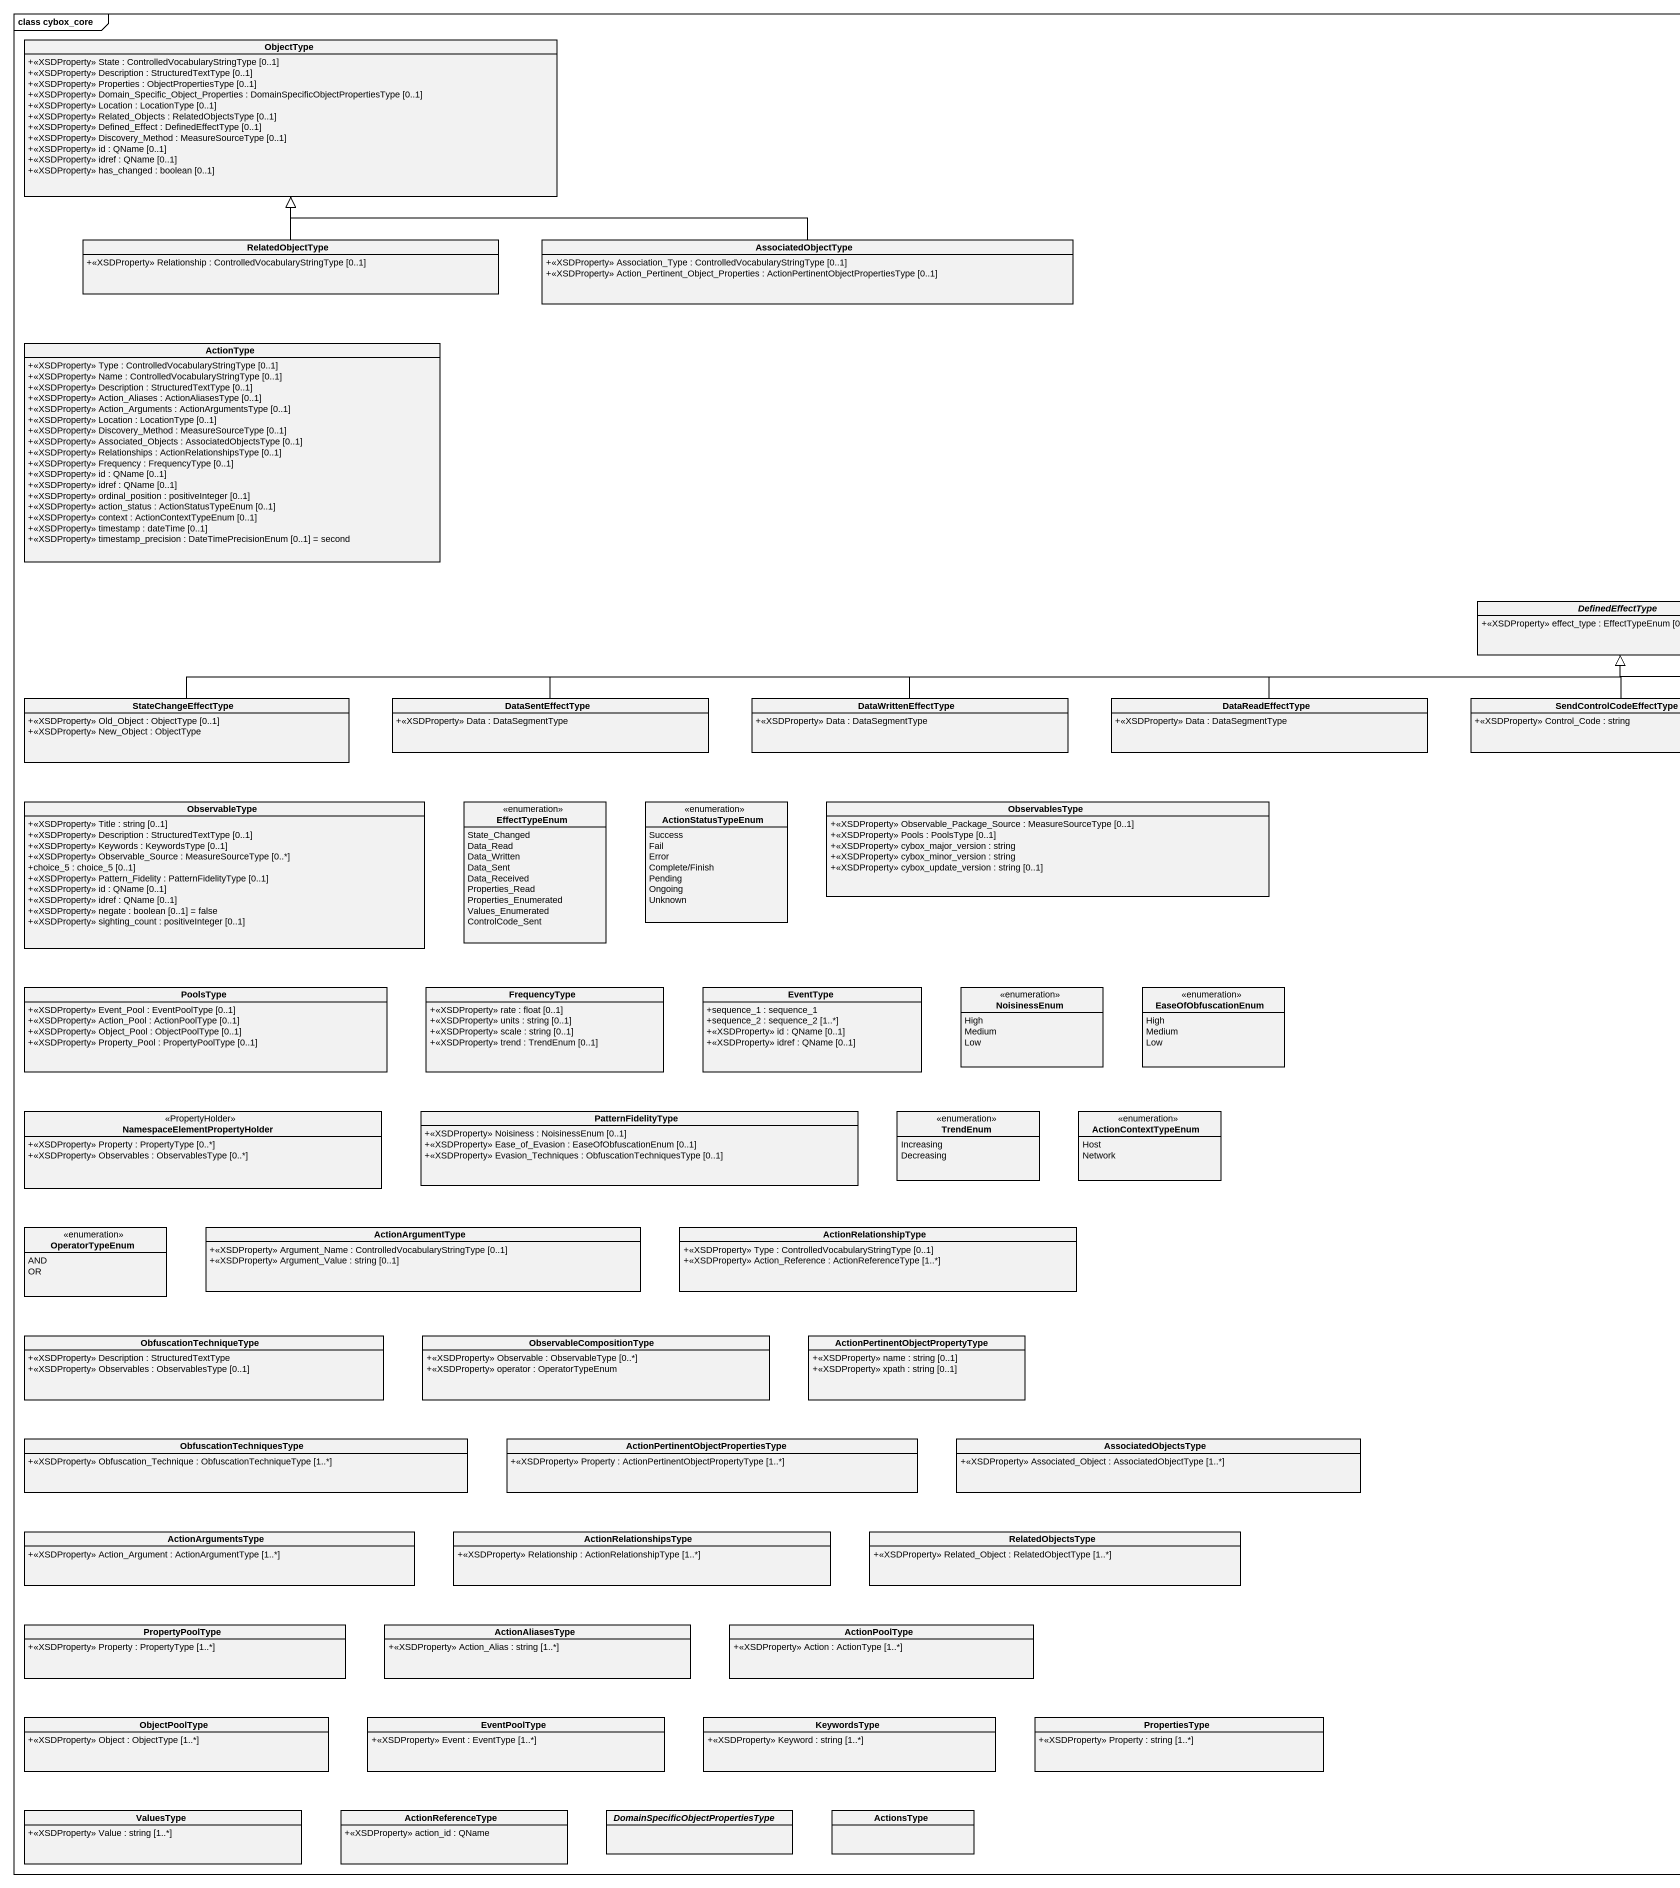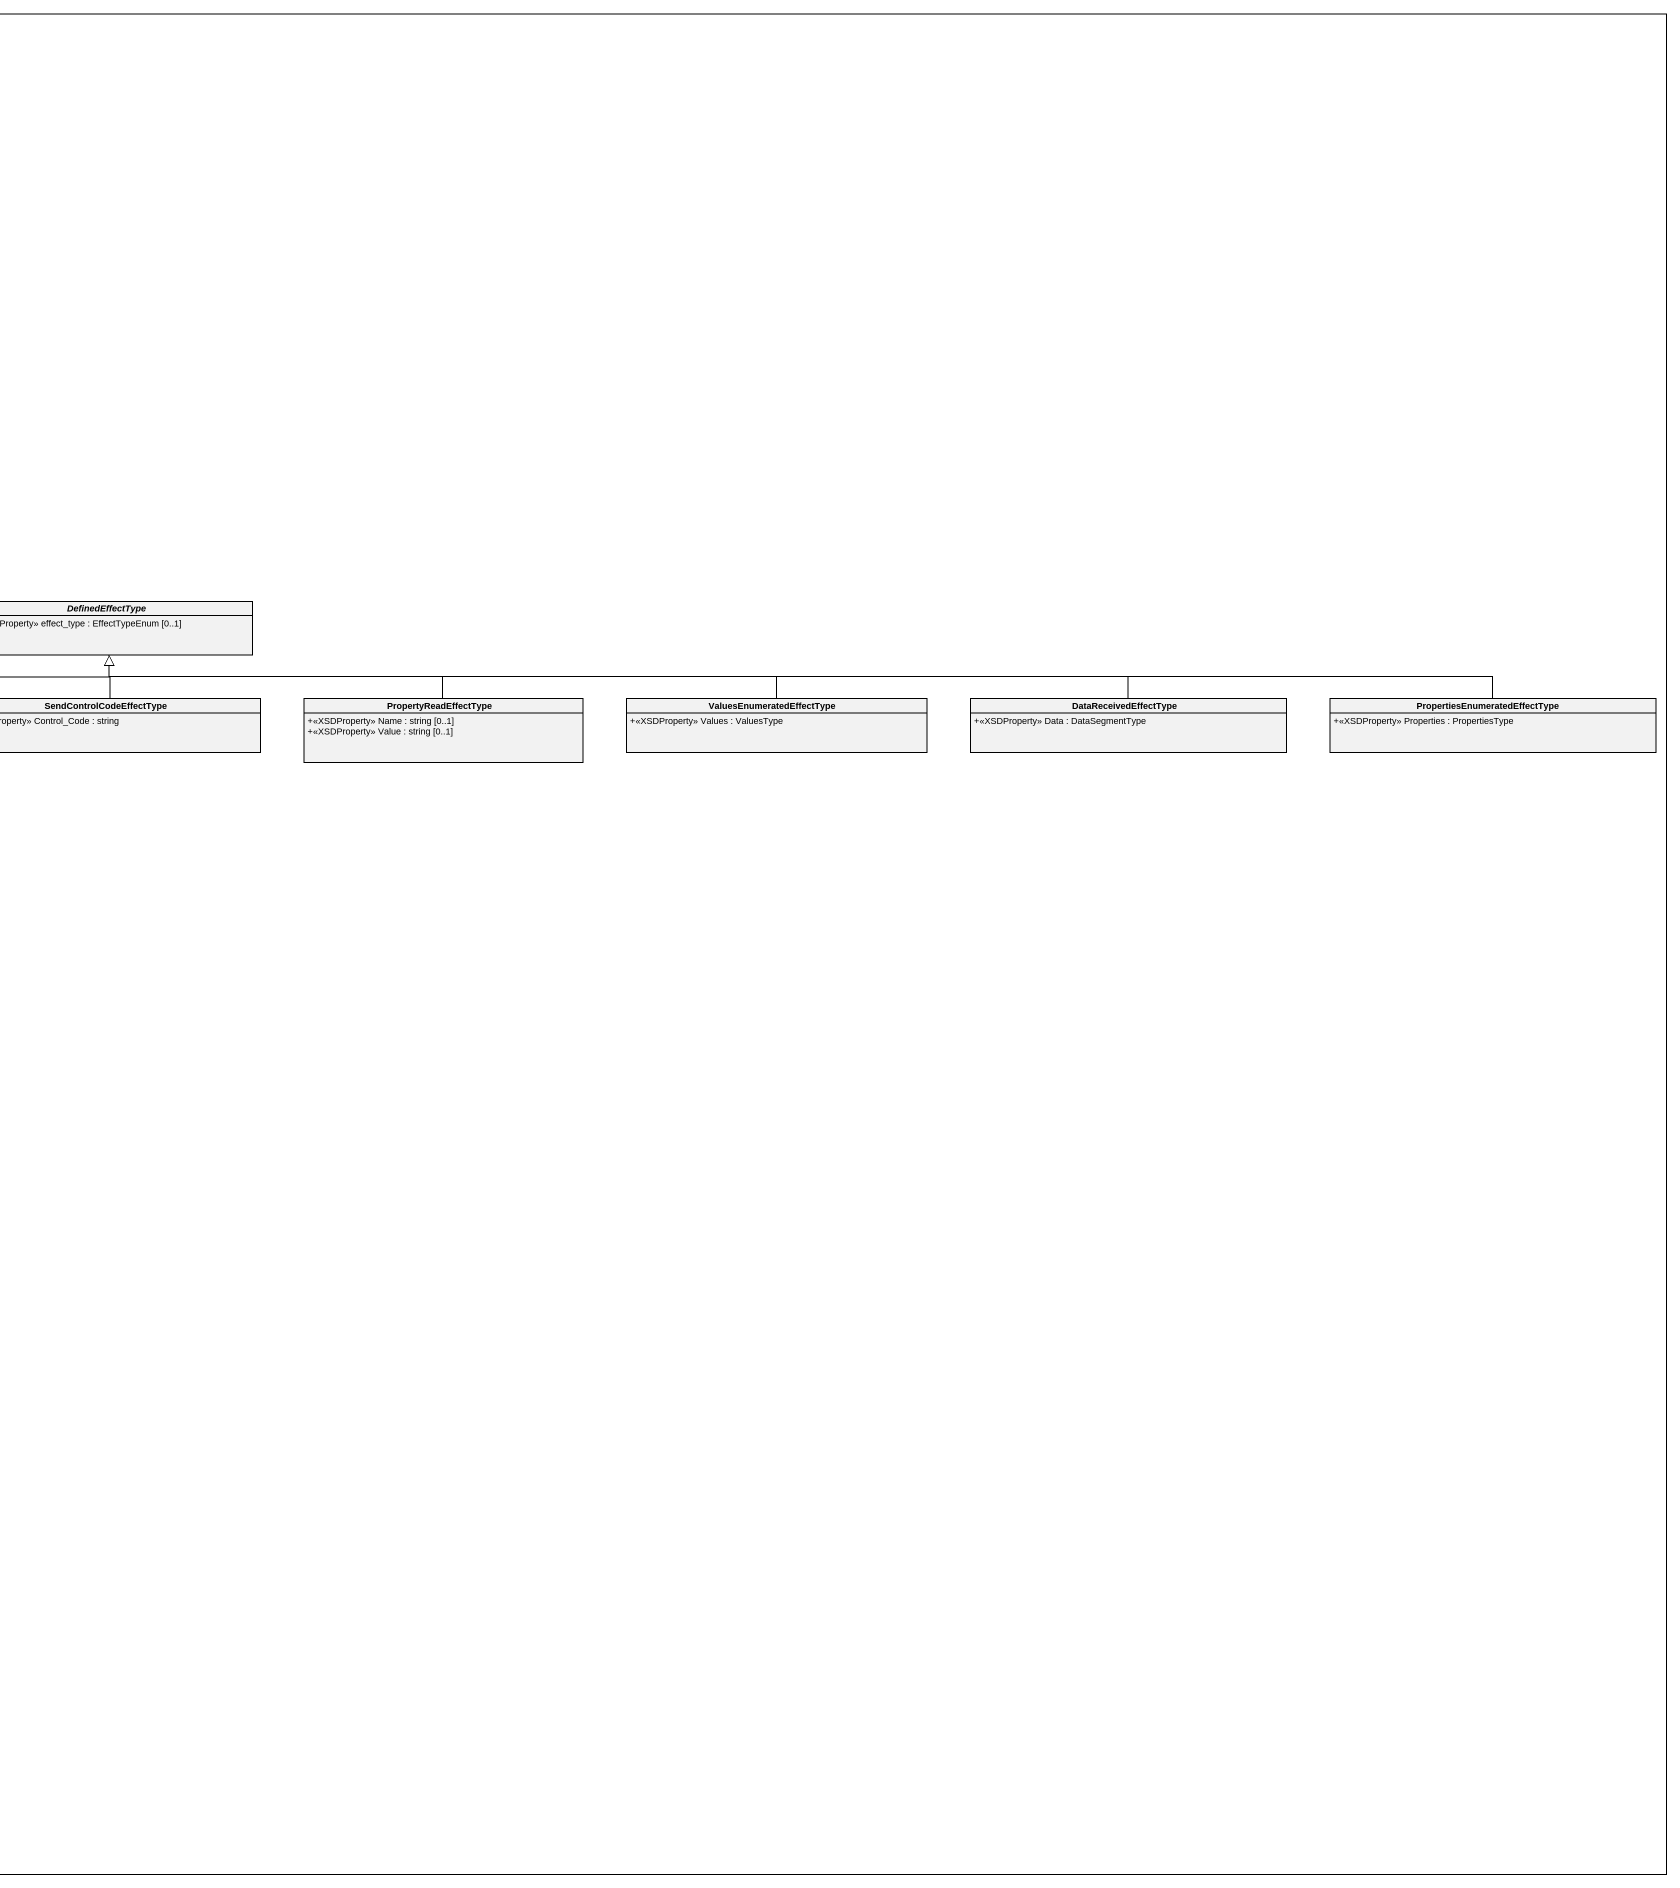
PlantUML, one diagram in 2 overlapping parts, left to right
@startuml
mainframe class cybox_core
hide circle
hide empty members
skinparam classAttributeIconSize 0
class ObjectType {
  +<<XSDProperty>> State : ControlledVocabularyStringType [0..1]
  +<<XSDProperty>> Description : StructuredTextType [0..1]
  +<<XSDProperty>> Properties : ObjectPropertiesType [0..1]
  +<<XSDProperty>> Domain_Specific_Object_Properties : DomainSpecificObjectPropertiesType [0..1]
  +<<XSDProperty>> Location : LocationType [0..1]
  +<<XSDProperty>> Related_Objects : RelatedObjectsType [0..1]
  +<<XSDProperty>> Defined_Effect : DefinedEffectType [0..1]
  +<<XSDProperty>> Discovery_Method : MeasureSourceType [0..1]
  +<<XSDProperty>> id : QName [0..1]
  +<<XSDProperty>> idref : QName [0..1]
  +<<XSDProperty>> has_changed : boolean [0..1]
}
class RelatedObjectType {
  +<<XSDProperty>> Relationship : ControlledVocabularyStringType [0..1]
}
class AssociatedObjectType {
  +<<XSDProperty>> Association_Type : ControlledVocabularyStringType [0..1]
  +<<XSDProperty>> Action_Pertinent_Object_Properties : ActionPertinentObjectPropertiesType [0..1]
}
class ActionType {
  +<<XSDProperty>> Type : ControlledVocabularyStringType [0..1]
  +<<XSDProperty>> Name : ControlledVocabularyStringType [0..1]
  +<<XSDProperty>> Description : StructuredTextType [0..1]
  +<<XSDProperty>> Action_Aliases : ActionAliasesType [0..1]
  +<<XSDProperty>> Action_Arguments : ActionArgumentsType [0..1]
  +<<XSDProperty>> Location : LocationType [0..1]
  +<<XSDProperty>> Discovery_Method : MeasureSourceType [0..1]
  +<<XSDProperty>> Associated_Objects : AssociatedObjectsType [0..1]
  +<<XSDProperty>> Relationships : ActionRelationshipsType [0..1]
  +<<XSDProperty>> Frequency : FrequencyType [0..1]
  +<<XSDProperty>> id : QName [0..1]
  +<<XSDProperty>> idref : QName [0..1]
  +<<XSDProperty>> ordinal_position : positiveInteger [0..1]
  +<<XSDProperty>> action_status : ActionStatusTypeEnum [0..1]
  +<<XSDProperty>> context : ActionContextTypeEnum [0..1]
  +<<XSDProperty>> timestamp : dateTime [0..1]
  +<<XSDProperty>> timestamp_precision : DateTimePrecisionEnum [0..1] = second
}
abstract class DefinedEffectType {
  +<<XSDProperty>> effect_type : EffectTypeEnum [0..1]
}
class StateChangeEffectType {
  +<<XSDProperty>> Old_Object : ObjectType [0..1]
  +<<XSDProperty>> New_Object : ObjectType
}
class DataSentEffectType {
  +<<XSDProperty>> Data : DataSegmentType
}
class DataWrittenEffectType {
  +<<XSDProperty>> Data : DataSegmentType
}
class DataReadEffectType {
  +<<XSDProperty>> Data : DataSegmentType
}
class SendControlCodeEffectType {
  +<<XSDProperty>> Control_Code : string
}
class PropertyReadEffectType {
  +<<XSDProperty>> Name : string [0..1]
  +<<XSDProperty>> Value : string [0..1]
}
class ValuesEnumeratedEffectType {
  +<<XSDProperty>> Values : ValuesType
}
class DataReceivedEffectType {
  +<<XSDProperty>> Data : DataSegmentType
}
class "PropertiesEnumeratedEffectType" as PropertiesEnumeratedEffectTy {
  +<<XSDProperty>> Properties : PropertiesType
}
class ObservableType {
  +<<XSDProperty>> Title : string [0..1]
  +<<XSDProperty>> Description : StructuredTextType [0..1]
  +<<XSDProperty>> Keywords : KeywordsType [0..1]
  +<<XSDProperty>> Observable_Source : MeasureSourceType [0..*]
  +choice_5 : choice_5 [0..1]
  +<<XSDProperty>> Pattern_Fidelity : PatternFidelityType [0..1]
  +<<XSDProperty>> id : QName [0..1]
  +<<XSDProperty>> idref : QName [0..1]
  +<<XSDProperty>> negate : boolean [0..1] = false
  +<<XSDProperty>> sighting_count : positiveInteger [0..1]
}
enum EffectTypeEnum {
  State_Changed
  Data_Read
  Data_Written
  Data_Sent
  Data_Received
  Properties_Read
  Properties_Enumerated
  Values_Enumerated
  ControlCode_Sent
}
enum ActionStatusTypeEnum {
  Success
  Fail
  Error
  Complete/Finish
  Pending
  Ongoing
  Unknown
}
class ObservablesType {
  +<<XSDProperty>> Observable_Package_Source : MeasureSourceType [0..1]
  +<<XSDProperty>> Pools : PoolsType [0..1]
  +<<XSDProperty>> cybox_major_version : string
  +<<XSDProperty>> cybox_minor_version : string
  +<<XSDProperty>> cybox_update_version : string [0..1]
}
class PoolsType {
  +<<XSDProperty>> Event_Pool : EventPoolType [0..1]
  +<<XSDProperty>> Action_Pool : ActionPoolType [0..1]
  +<<XSDProperty>> Object_Pool : ObjectPoolType [0..1]
  +<<XSDProperty>> Property_Pool : PropertyPoolType [0..1]
}
class FrequencyType {
  +<<XSDProperty>> rate : float [0..1]
  +<<XSDProperty>> units : string [0..1]
  +<<XSDProperty>> scale : string [0..1]
  +<<XSDProperty>> trend : TrendEnum [0..1]
}
class EventType {
  +sequence_1 : sequence_1
  +sequence_2 : sequence_2 [1..*]
  +<<XSDProperty>> id : QName [0..1]
  +<<XSDProperty>> idref : QName [0..1]
}
enum NoisinessEnum {
  High
  Medium
  Low
}
enum EaseOfObfuscationEnum {
  High
  Medium
  Low
}
class "NamespaceElementPropertyHolder" as NamespaceElementPropertyHold <<PropertyHolder>> {
  +<<XSDProperty>> Property : PropertyType [0..*]
  +<<XSDProperty>> Observables : ObservablesType [0..*]
}
class PatternFidelityType {
  +<<XSDProperty>> Noisiness : NoisinessEnum [0..1]
  +<<XSDProperty>> Ease_of_Evasion : EaseOfObfuscationEnum [0..1]
  +<<XSDProperty>> Evasion_Techniques : ObfuscationTechniquesType [0..1]
}
enum TrendEnum {
  Increasing
  Decreasing
}
enum ActionContextTypeEnum {
  Host
  Network
}
enum OperatorTypeEnum {
  AND
  OR
}
class ActionArgumentType {
  +<<XSDProperty>> Argument_Name : ControlledVocabularyStringType [0..1]
  +<<XSDProperty>> Argument_Value : string [0..1]
}
class ActionRelationshipType {
  +<<XSDProperty>> Type : ControlledVocabularyStringType [0..1]
  +<<XSDProperty>> Action_Reference : ActionReferenceType [1..*]
}
class ObfuscationTechniqueType {
  +<<XSDProperty>> Description : StructuredTextType
  +<<XSDProperty>> Observables : ObservablesType [0..1]
}
class ObservableCompositionType {
  +<<XSDProperty>> Observable : ObservableType [0..*]
  +<<XSDProperty>> operator : OperatorTypeEnum
}
class "ActionPertinentObjectPropertyType" as ActionPertinentObjectPropert {
  +<<XSDProperty>> name : string [0..1]
  +<<XSDProperty>> xpath : string [0..1]
}
class ObfuscationTechniquesType {
  +<<XSDProperty>> Obfuscation_Technique : ObfuscationTechniqueType [1..*]
}
class "ActionPertinentObjectPropertiesType" as ActionPertinentObjectPropert_2 {
  +<<XSDProperty>> Property : ActionPertinentObjectPropertyType [1..*]
}
class AssociatedObjectsType {
  +<<XSDProperty>> Associated_Object : AssociatedObjectType [1..*]
}
class ActionArgumentsType {
  +<<XSDProperty>> Action_Argument : ActionArgumentType [1..*]
}
class ActionRelationshipsType {
  +<<XSDProperty>> Relationship : ActionRelationshipType [1..*]
}
class RelatedObjectsType {
  +<<XSDProperty>> Related_Object : RelatedObjectType [1..*]
}
class PropertyPoolType {
  +<<XSDProperty>> Property : PropertyType [1..*]
}
class ActionAliasesType {
  +<<XSDProperty>> Action_Alias : string [1..*]
}
class ActionPoolType {
  +<<XSDProperty>> Action : ActionType [1..*]
}
class ObjectPoolType {
  +<<XSDProperty>> Object : ObjectType [1..*]
}
class EventPoolType {
  +<<XSDProperty>> Event : EventType [1..*]
}
class KeywordsType {
  +<<XSDProperty>> Keyword : string [1..*]
}
class PropertiesType {
  +<<XSDProperty>> Property : string [1..*]
}
class ValuesType {
  +<<XSDProperty>> Value : string [1..*]
}
class ActionReferenceType {
  +<<XSDProperty>> action_id : QName
}
abstract class "DomainSpecificObjectPropertiesType" as DomainSpecificObjectProperti
class ActionsType
RelatedObjectType -up-|> ObjectType
AssociatedObjectType -left-|> ObjectType
StateChangeEffectType -right-|> DefinedEffectType
DataSentEffectType -right-|> DefinedEffectType
DataWrittenEffectType -right-|> DefinedEffectType
DataReadEffectType -right-|> DefinedEffectType
SendControlCodeEffectType -up-|> DefinedEffectType
PropertyReadEffectType -left-|> DefinedEffectType
ValuesEnumeratedEffectType -left-|> DefinedEffectType
DataReceivedEffectType -left-|> DefinedEffectType
PropertiesEnumeratedEffectTy -left-|> DefinedEffectType
@enduml
